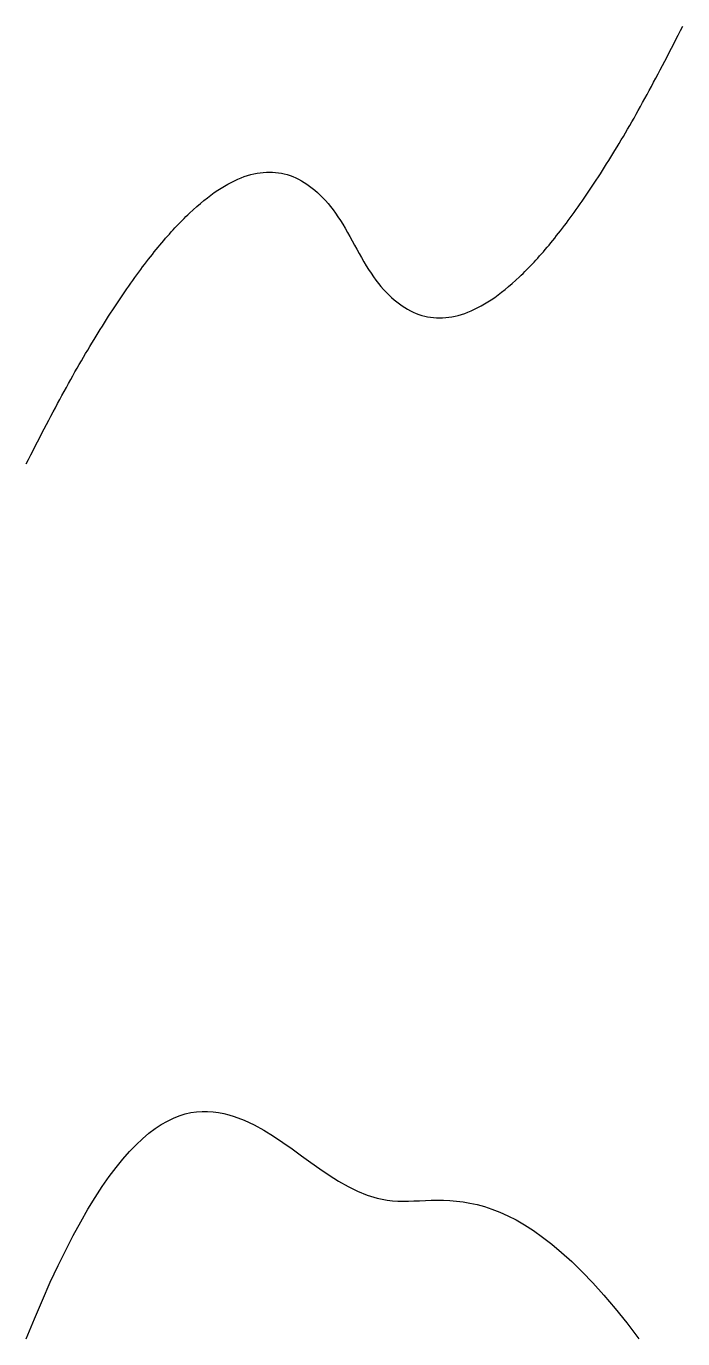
# Model space of a CAD drawing. Extents: x 0 to 15, y 0 to 30.
import ezdxf

# ---------------------------------------------------------------- set-up
doc = ezdxf.new("R2010")
doc.units = 0
doc.layers.add('GEN', color=7, linetype='Continuous')

msp = doc.modelspace()

# ---------------------------------------------------------------- linework, layer by layer
at = {"layer": 'GEN'}
for points, degree in [([(0, 20), (5, 30, 1), (10, 20, 2), (15, 30, 3)], 2), ([(0, 0), (2, 5), (5, 6), (8, 2), (11, 4), (14, 0)], 3)]:
    msp.add_open_spline(points, degree=degree, dxfattribs=at)

doc.saveas('drawing.dxf')
